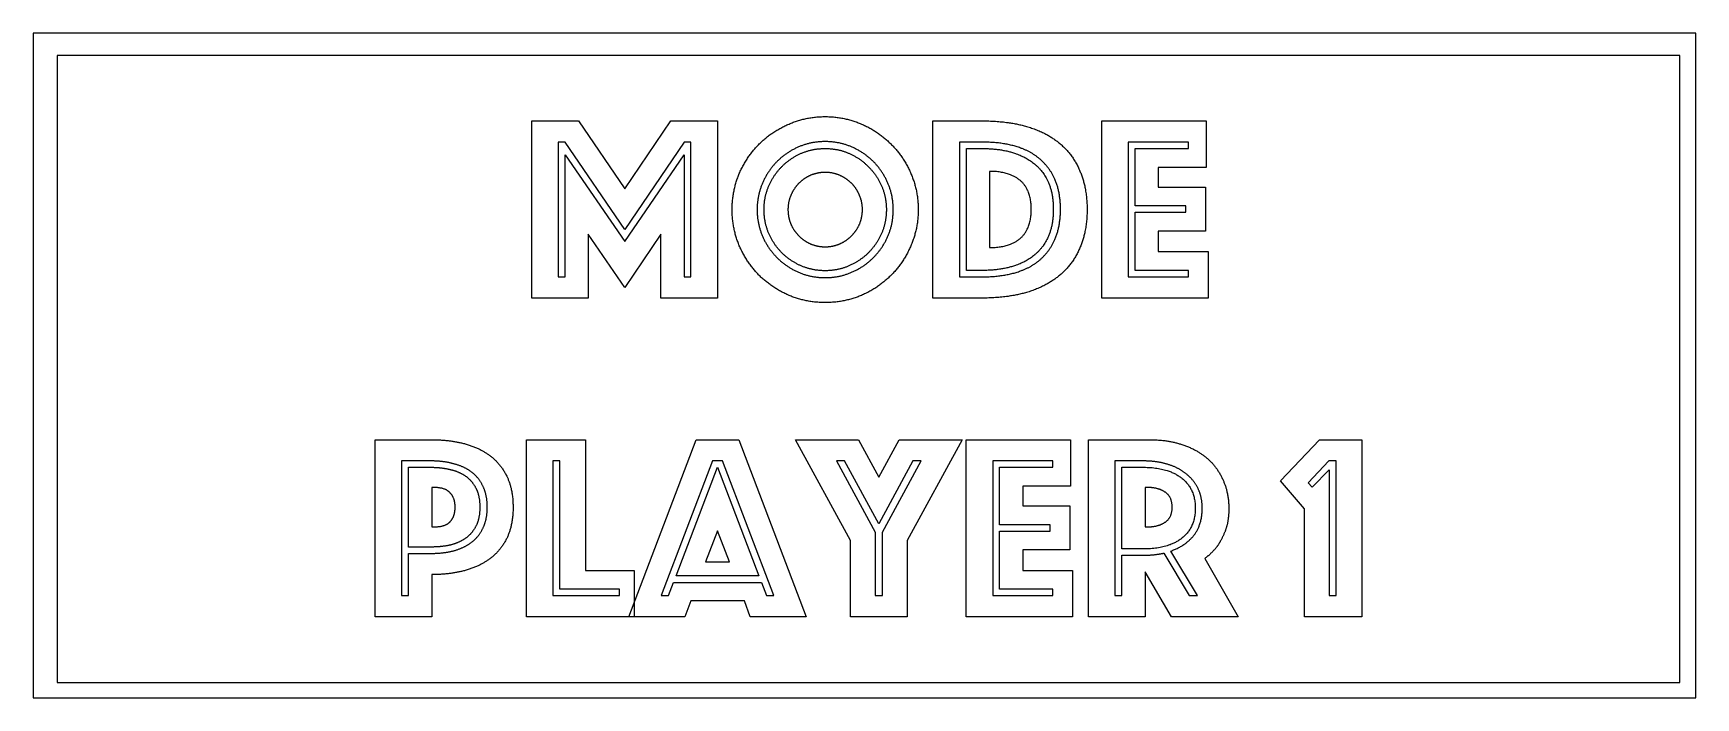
# Model space of a CAD drawing. Header units: millimetres. Extents: x 0 to 75, y -30 to 0.
import ezdxf

# ---------------------------------------------------------------- set-up
doc = ezdxf.new("R2010")
doc.units = ezdxf.units.MM
doc.layers.get('0').update_dxf_attribs({"linetype": 'CONTINUOUS'})

msp = doc.modelspace()

# ---------------------------------------------------------------- linework, layer by layer
for p, q in [((22.486, -3.956), (24.596, -3.956)), ((22.486, -11.956), (22.486, -3.956)), ((24.596, -3.956), (26.683, -7.027)), ((26.683, -7.027), (28.758, -3.956)), ((28.758, -3.956), (30.869, -3.956)), ((30.869, -3.956), (30.869, -11.956)), ((40.584, -11.956), (40.584, -3.956)), ((40.584, -3.956), (42.803, -3.956)), ((48.201, -3.956), (52.914, -3.956)), ((48.201, -11.956), (48.201, -3.956)), ((52.914, -3.956), (52.914, -6.055)), ((23.997, -4.916), (23.685, -4.916)), ((23.685, -4.916), (23.685, -10.997)), ((26.683, -8.862), (23.997, -4.916)), ((29.358, -4.916), (26.683, -8.862)), ((29.67, -4.916), (29.358, -4.916)), ((29.67, -10.997), (29.67, -4.916)), ((42.803, -4.916), (41.784, -4.916)), ((41.784, -4.916), (41.784, -10.997)), ((42.096, -10.709), (42.096, -5.204)), ((42.096, -5.204), (42.803, -5.204)), ((52.111, -4.916), (49.4, -4.916)), ((49.4, -4.916), (49.4, -10.997)), ((49.712, -7.794), (49.712, -5.204)), ((49.712, -5.204), (52.111, -5.204)), ((52.111, -5.204), (52.111, -4.916)), ((23.997, -10.997), (23.997, -5.491)), ((23.997, -5.491), (26.683, -9.402)), ((26.683, -9.402), (29.358, -5.491)), ((29.358, -5.491), (29.358, -10.997)), ((43.139, -6.235), (43.139, -9.677)), ((52.914, -6.055), (50.755, -6.055)), ((50.755, -6.055), (50.755, -6.943)), ((50.755, -6.943), (52.878, -6.943)), ((52.878, -6.943), (52.878, -8.934)), ((51.991, -7.794), (49.712, -7.794)), ((49.712, -10.709), (49.712, -8.082)), ((49.712, -8.082), (51.991, -8.082)), ((51.991, -8.082), (51.991, -7.794)), ((52.878, -8.934), (50.755, -8.934)), ((50.755, -8.934), (50.755, -9.857)), ((26.683, -11.476), (25.04, -9.078)), ((25.04, -9.078), (25.04, -11.956)), ((28.315, -9.078), (26.683, -11.476)), ((28.315, -11.956), (28.315, -9.078)), ((50.755, -9.857), (52.998, -9.857)), ((52.998, -9.857), (52.998, -11.956)), ((23.685, -10.997), (23.997, -10.997)), ((29.358, -10.997), (29.67, -10.997)), ((41.784, -10.997), (42.803, -10.997)), ((42.803, -10.709), (42.096, -10.709)), ((49.4, -10.997), (52.111, -10.997)), ((52.111, -10.709), (49.712, -10.709)), ((52.111, -10.997), (52.111, -10.709)), ((25.04, -11.956), (22.486, -11.956)), ((30.869, -11.956), (28.315, -11.956)), ((42.803, -11.956), (40.584, -11.956)), ((52.998, -11.956), (48.201, -11.956)), ((15.421, -26.349), (15.421, -18.349)), ((15.421, -18.349), (17.976, -18.349)), ((22.246, -18.349), (24.908, -18.349)), ((22.246, -26.349), (22.246, -18.349)), ((24.908, -18.349), (24.908, -24.25)), ((26.875, -26.349), (29.91, -18.349)), ((29.91, -18.349), (31.829, -18.349)), ((31.829, -18.349), (34.863, -26.349)), ((36.866, -22.907), (34.384, -18.349)), ((34.384, -18.349), (37.226, -18.349)), ((37.226, -18.349), (38.15, -20.04)), ((38.15, -20.04), (39.061, -18.349)), ((39.061, -18.349), (41.904, -18.349)), ((41.904, -18.349), (39.421, -22.907)), ((42.084, -18.349), (46.797, -18.349)), ((42.084, -26.349), (42.084, -18.349)), ((46.797, -18.349), (46.797, -20.448)), ((47.601, -18.349), (50.36, -18.349)), ((47.601, -26.349), (47.601, -18.349)), ((56.273, -20.208), (58.024, -18.349)), ((58.024, -18.349), (59.943, -18.349)), ((59.943, -18.349), (59.943, -26.349)), ((17.976, -19.309), (16.62, -19.309)), ((16.62, -19.309), (16.62, -25.39)), ((23.757, -19.309), (23.445, -19.309)), ((23.445, -19.309), (23.445, -25.39)), ((23.757, -25.102), (23.757, -19.309)), ((30.641, -19.309), (28.327, -25.39)), ((31.097, -19.309), (30.641, -19.309)), ((33.412, -25.39), (31.097, -19.309)), ((36.602, -19.309), (36.243, -19.309)), ((36.243, -19.309), (37.982, -22.523)), ((38.15, -22.151), (36.602, -19.309)), ((39.685, -19.309), (38.15, -22.151)), ((38.306, -22.523), (40.057, -19.309)), ((40.057, -19.309), (39.685, -19.309)), ((45.994, -19.309), (43.283, -19.309)), ((43.283, -19.309), (43.283, -25.39)), ((45.994, -19.596), (45.994, -19.309)), ((50.096, -19.309), (48.8, -19.309)), ((48.8, -19.309), (48.8, -25.39)), ((58.444, -19.309), (57.52, -20.292)), ((58.779, -19.309), (58.444, -19.309)), ((58.779, -25.39), (58.779, -19.309)), ((16.932, -23.195), (16.932, -19.596)), ((16.932, -19.596), (17.976, -19.596)), ((28.998, -24.502), (30.869, -19.596)), ((30.869, -19.596), (32.74, -24.502)), ((43.595, -22.187), (43.595, -19.596)), ((43.595, -19.596), (45.994, -19.596)), ((49.112, -23.279), (49.112, -19.596)), ((49.112, -19.596), (50.096, -19.596)), ((57.352, -21.467), (56.273, -20.208)), ((57.7, -20.496), (58.468, -19.716)), ((58.468, -19.716), (58.468, -25.39)), ((18.084, -20.508), (17.976, -20.508)), ((17.976, -20.508), (17.976, -22.283)), ((46.797, -20.448), (44.638, -20.448)), ((44.638, -20.448), (44.638, -21.336)), ((50.288, -20.508), (50.156, -20.508)), ((50.156, -20.508), (50.156, -22.283)), ((57.52, -20.292), (57.7, -20.496)), ((44.638, -21.336), (46.761, -21.336)), ((46.761, -21.336), (46.761, -23.327)), ((57.352, -26.349), (57.352, -21.467)), ((17.976, -22.283), (18.084, -22.283)), ((30.869, -22.463), (30.33, -23.866)), ((31.409, -23.866), (30.869, -22.463)), ((45.874, -22.187), (43.595, -22.187)), ((43.595, -25.102), (43.595, -22.475)), ((43.595, -22.475), (45.874, -22.475)), ((45.874, -22.475), (45.874, -22.187)), ((50.156, -22.283), (50.288, -22.283)), ((17.976, -23.195), (16.932, -23.195)), ((36.866, -26.349), (36.866, -22.907)), ((37.982, -22.523), (37.982, -25.39)), ((38.306, -25.39), (38.306, -22.523)), ((39.421, -22.907), (39.421, -26.349)), ((16.932, -25.39), (16.932, -23.482)), ((16.932, -23.482), (17.976, -23.482)), ((30.33, -23.866), (31.409, -23.866)), ((46.761, -23.327), (44.638, -23.327)), ((44.638, -23.327), (44.638, -24.25)), ((50.096, -23.279), (49.112, -23.279)), ((49.112, -25.39), (49.112, -23.566)), ((49.112, -23.566), (50.096, -23.566)), ((51.007, -23.47), (52.147, -25.39)), ((52.519, -25.39), (51.319, -23.375)), ((52.854, -23.71), (54.354, -26.349)), ((17.976, -24.442), (17.976, -26.349)), ((24.908, -24.25), (27.115, -24.25)), ((27.115, -24.25), (27.115, -26.349)), ((32.74, -24.502), (28.998, -24.502)), ((44.638, -24.25), (46.881, -24.25)), ((46.881, -24.25), (46.881, -26.349)), ((51.355, -26.349), (50.156, -24.322)), ((50.156, -24.322), (50.156, -26.349)), ((16.62, -25.39), (16.932, -25.39)), ((23.445, -25.39), (26.444, -25.39)), ((26.444, -25.102), (23.757, -25.102)), ((26.444, -25.39), (26.444, -25.102)), ((28.327, -25.39), (28.662, -25.39)), ((28.662, -25.39), (28.89, -24.79)), ((28.89, -24.79), (32.848, -24.79)), ((32.848, -24.79), (33.076, -25.39)), ((33.076, -25.39), (33.412, -25.39)), ((37.982, -25.39), (38.306, -25.39)), ((43.283, -25.39), (45.994, -25.39)), ((45.994, -25.102), (43.595, -25.102)), ((45.994, -25.39), (45.994, -25.102)), ((48.8, -25.39), (49.112, -25.39)), ((52.147, -25.39), (52.519, -25.39)), ((58.468, -25.39), (58.779, -25.39)), ((29.658, -25.629), (29.394, -26.349)), ((32.081, -25.629), (29.658, -25.629)), ((32.345, -26.349), (32.081, -25.629)), ((17.976, -26.349), (15.421, -26.349)), ((27.115, -26.349), (22.246, -26.349)), ((29.394, -26.349), (26.875, -26.349)), ((34.863, -26.349), (32.345, -26.349)), ((39.421, -26.349), (36.866, -26.349)), ((46.881, -26.349), (42.084, -26.349)), ((50.156, -26.349), (47.601, -26.349)), ((54.354, -26.349), (51.355, -26.349)), ((59.943, -26.349), (57.352, -26.349))]:
    msp.add_line(p, q)
for points in [[(0, -30), (75, -30), (75, 0), (0, 0)], [(1.079, -29.306), (74.285, -29.306), (74.285, -0.999), (1.079, -0.999)]]:
    msp.add_lwpolyline(points, close=True)
for points in [[(32.752, -5), (33.328, -4.424), (34.096, -4.1)], [(34.096, -4.1), (34.863, -3.764), (35.727, -3.764)], [(35.727, -3.764), (36.59, -3.764), (37.358, -4.1)], [(37.358, -4.1), (38.126, -4.424), (38.689, -5)], [(42.803, -3.956), (43.931, -3.956), (44.806, -4.208)], [(44.806, -4.208), (45.694, -4.46), (46.294, -4.964)], [(31.853, -6.331), (32.189, -5.563), (32.752, -5)], [(34.528, -5.132), (33.976, -5.372), (33.556, -5.791)], [(35.727, -4.892), (35.091, -4.892), (34.528, -5.132)], [(34.647, -5.42), (35.151, -5.204), (35.727, -5.204)], [(36.914, -5.132), (36.363, -4.892), (35.727, -4.892)], [(35.727, -5.204), (36.303, -5.204), (36.794, -5.42)], [(37.898, -5.791), (37.478, -5.372), (36.914, -5.132)], [(38.689, -5), (39.265, -5.563), (39.589, -6.331)], [(45.442, -5.707), (44.555, -4.916), (42.803, -4.916)], [(42.803, -5.204), (44.327, -5.204), (45.166, -5.899)], [(46.294, -4.964), (46.905, -5.467), (47.217, -6.223)], [(33.556, -5.791), (33.136, -6.211), (32.896, -6.775)], [(33.772, -6.019), (34.156, -5.635), (34.647, -5.42)], [(36.794, -5.42), (37.298, -5.635), (37.67, -6.019)], [(38.558, -6.775), (38.318, -6.211), (37.898, -5.791)], [(45.166, -5.899), (46.018, -6.583), (46.018, -7.95)], [(46.342, -7.95), (46.342, -6.499), (45.442, -5.707)], [(31.529, -7.962), (31.529, -7.099), (31.853, -6.331)], [(33.184, -6.895), (33.4, -6.391), (33.772, -6.019)], [(35.067, -6.415), (34.767, -6.547), (34.54, -6.775)], [(35.727, -6.283), (35.379, -6.283), (35.067, -6.415)], [(36.375, -6.415), (36.075, -6.283), (35.727, -6.283)], [(36.914, -6.775), (36.686, -6.547), (36.375, -6.415)], [(37.67, -6.019), (38.054, -6.391), (38.27, -6.895)], [(39.589, -6.331), (39.925, -7.099), (39.925, -7.962)], [(44.531, -6.655), (44.039, -6.235), (43.139, -6.235)], [(45.022, -7.95), (45.022, -7.075), (44.531, -6.655)], [(47.217, -6.223), (47.541, -6.967), (47.541, -7.95)], [(32.896, -6.775), (32.656, -7.327), (32.656, -7.962)], [(32.968, -7.962), (32.968, -7.387), (33.184, -6.895)], [(34.18, -7.315), (34.048, -7.614), (34.048, -7.962)], [(34.54, -6.775), (34.312, -7.003), (34.18, -7.315)], [(37.274, -7.315), (37.142, -7.003), (36.914, -6.775)], [(37.406, -7.962), (37.406, -7.614), (37.274, -7.315)], [(38.27, -6.895), (38.486, -7.387), (38.486, -7.962)], [(38.797, -7.962), (38.797, -7.327), (38.558, -6.775)], [(31.853, -9.593), (31.529, -8.826), (31.529, -7.962)], [(32.656, -7.962), (32.656, -8.598), (32.896, -9.162)], [(33.184, -9.042), (32.968, -8.538), (32.968, -7.962)], [(34.048, -7.962), (34.048, -8.31), (34.18, -8.622)], [(37.274, -8.622), (37.406, -8.31), (37.406, -7.962)], [(38.486, -7.962), (38.486, -8.538), (38.27, -9.042)], [(38.558, -9.162), (38.797, -8.598), (38.797, -7.962)], [(39.925, -7.962), (39.925, -8.826), (39.589, -9.593)], [(44.531, -9.258), (45.022, -8.826), (45.022, -7.95)], [(46.018, -7.95), (46.018, -9.318), (45.166, -10.013)], [(45.442, -10.205), (46.342, -9.402), (46.342, -7.95)], [(47.541, -7.95), (47.541, -8.934), (47.217, -9.689)], [(34.18, -8.622), (34.312, -8.922), (34.54, -9.15)], [(36.914, -9.15), (37.142, -8.922), (37.274, -8.622)], [(32.752, -10.937), (32.189, -10.361), (31.853, -9.593)], [(32.896, -9.162), (33.136, -9.713), (33.556, -10.133)], [(33.772, -9.917), (33.4, -9.533), (33.184, -9.042)], [(34.54, -9.15), (34.767, -9.378), (35.067, -9.509)], [(35.067, -9.509), (35.379, -9.641), (35.727, -9.641)], [(35.727, -9.641), (36.075, -9.641), (36.375, -9.509)], [(36.375, -9.509), (36.686, -9.378), (36.914, -9.15)], [(38.27, -9.042), (38.054, -9.533), (37.67, -9.917)], [(37.898, -10.133), (38.318, -9.713), (38.558, -9.162)], [(39.589, -9.593), (39.265, -10.361), (38.689, -10.937)], [(43.139, -9.677), (44.039, -9.677), (44.531, -9.258)], [(47.217, -9.689), (46.905, -10.433), (46.294, -10.937)], [(33.556, -10.133), (33.976, -10.553), (34.528, -10.793)], [(34.647, -10.505), (34.156, -10.289), (33.772, -9.917)], [(37.67, -9.917), (37.298, -10.289), (36.794, -10.505)], [(36.914, -10.793), (37.478, -10.553), (37.898, -10.133)], [(45.166, -10.013), (44.327, -10.709), (42.803, -10.709)], [(42.803, -10.997), (44.555, -10.997), (45.442, -10.205)], [(34.096, -11.836), (33.328, -11.5), (32.752, -10.937)], [(34.528, -10.793), (35.091, -11.033), (35.727, -11.033)], [(35.727, -10.721), (35.151, -10.721), (34.647, -10.505)], [(36.794, -10.505), (36.303, -10.721), (35.727, -10.721)], [(35.727, -11.033), (36.363, -11.033), (36.914, -10.793)], [(38.689, -10.937), (38.126, -11.5), (37.358, -11.836)], [(46.294, -10.937), (45.694, -11.44), (44.806, -11.704)], [(35.727, -12.16), (34.863, -12.16), (34.096, -11.836)], [(37.358, -11.836), (36.59, -12.16), (35.727, -12.16)], [(44.806, -11.704), (43.931, -11.956), (42.803, -11.956)], [(17.976, -18.349), (18.743, -18.349), (19.403, -18.517)], [(19.403, -18.517), (20.075, -18.685), (20.567, -19.045)], [(50.36, -18.349), (51.127, -18.349), (51.775, -18.553)], [(51.775, -18.553), (52.435, -18.757), (52.914, -19.153)], [(18.971, -19.44), (18.516, -19.309), (17.976, -19.309)], [(19.775, -19.812), (19.439, -19.56), (18.971, -19.44)], [(20.567, -19.045), (21.07, -19.405), (21.358, -19.992)], [(51.139, -19.452), (50.659, -19.309), (50.096, -19.309)], [(51.967, -19.86), (51.619, -19.584), (51.139, -19.452)], [(52.914, -19.153), (53.394, -19.548), (53.658, -20.136)], [(17.976, -19.596), (18.408, -19.596), (18.791, -19.692)], [(18.791, -19.692), (19.187, -19.776), (19.487, -19.98)], [(19.487, -19.98), (19.787, -20.184), (19.967, -20.532)], [(20.291, -20.46), (20.111, -20.064), (19.775, -19.812)], [(21.358, -19.992), (21.646, -20.568), (21.646, -21.396)], [(50.096, -19.596), (51.187, -19.596), (51.799, -20.076)], [(51.799, -20.076), (52.423, -20.556), (52.423, -21.443)], [(52.531, -20.52), (52.327, -20.124), (51.967, -19.86)], [(53.658, -20.136), (53.934, -20.712), (53.934, -21.467)], [(18.803, -20.748), (18.587, -20.508), (18.084, -20.508)], [(19.031, -21.396), (19.031, -20.976), (18.803, -20.748)], [(19.967, -20.532), (20.147, -20.88), (20.147, -21.396)], [(20.483, -21.396), (20.483, -20.856), (20.291, -20.46)], [(51.055, -20.712), (50.743, -20.508), (50.288, -20.508)], [(51.379, -21.396), (51.379, -20.916), (51.055, -20.712)], [(52.734, -21.443), (52.734, -20.916), (52.531, -20.52)], [(18.803, -22.055), (19.031, -21.815), (19.031, -21.396)], [(20.147, -21.396), (20.147, -21.911), (19.967, -22.259)], [(20.291, -22.331), (20.483, -21.935), (20.483, -21.396)], [(21.646, -21.396), (21.646, -22.223), (21.358, -22.811)], [(51.055, -22.079), (51.379, -21.875), (51.379, -21.396)], [(52.423, -21.443), (52.423, -22.331), (51.799, -22.811)], [(52.351, -22.679), (52.734, -22.199), (52.734, -21.443)], [(53.934, -21.467), (53.934, -22.067), (53.766, -22.487)], [(18.084, -22.283), (18.587, -22.283), (18.803, -22.055)], [(19.967, -22.259), (19.787, -22.607), (19.487, -22.811)], [(19.775, -22.979), (20.111, -22.727), (20.291, -22.331)], [(50.288, -22.283), (50.743, -22.283), (51.055, -22.079)], [(53.766, -22.487), (53.598, -22.907), (53.394, -23.183)], [(18.791, -23.111), (18.408, -23.195), (17.976, -23.195)], [(19.487, -22.811), (19.187, -23.015), (18.791, -23.111)], [(18.971, -23.363), (19.439, -23.231), (19.775, -22.979)], [(21.358, -22.811), (21.07, -23.387), (20.567, -23.746)], [(51.799, -22.811), (51.187, -23.279), (50.096, -23.279)], [(51.319, -23.375), (51.967, -23.147), (52.351, -22.679)], [(53.394, -23.183), (53.154, -23.494), (52.854, -23.71)], [(17.976, -23.482), (18.516, -23.482), (18.971, -23.363)], [(20.567, -23.746), (20.075, -24.106), (19.403, -24.274)], [(50.096, -23.566), (50.564, -23.566), (51.007, -23.47)], [(19.403, -24.274), (18.743, -24.442), (17.976, -24.442)]]:
    msp.add_open_spline(points, degree=2)

doc.saveas('drawing.dxf')
